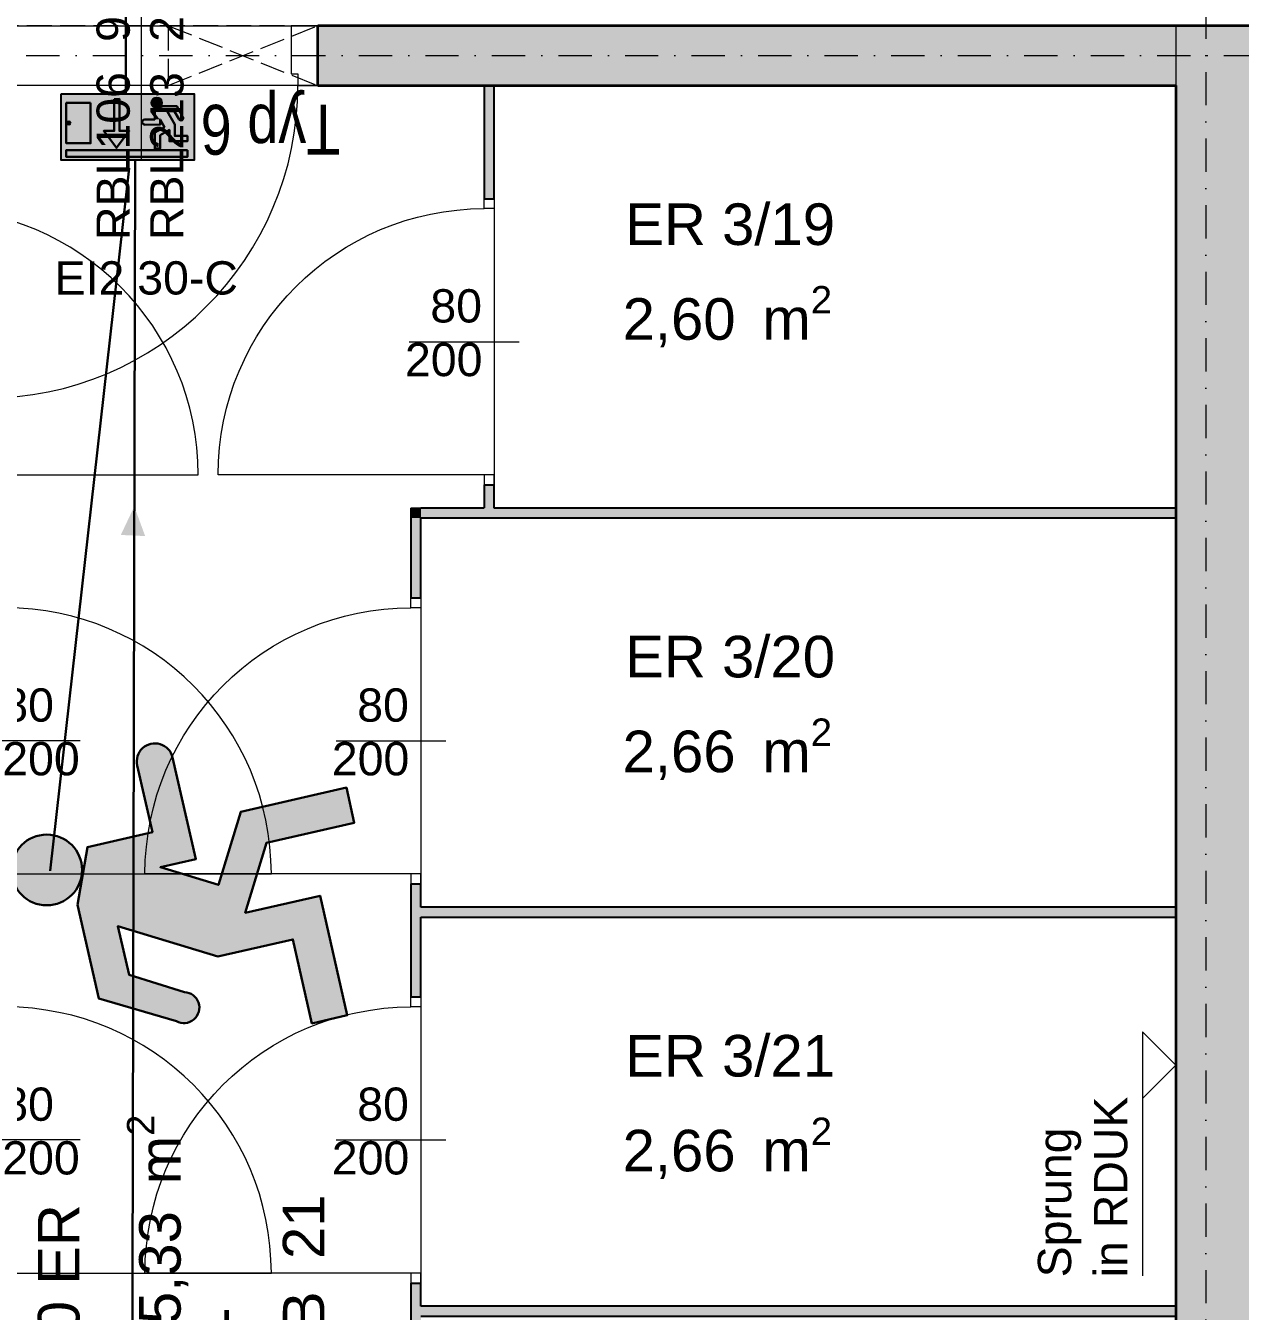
# Model space of a CAD drawing. Header units: millimetres. Extents: x 32522367 to 32638135, y 41424826 to 41540167.
# Drawn here: x 32598570 to 32602223, y 41444598 to 41448463 of the extents above; entities that cross this region are included whole.
import ezdxf
from ezdxf.enums import TextEntityAlignment as Align

# ---------------------------------------------------------------- set-up
doc = ezdxf.new("R2010")
doc.units = ezdxf.units.MM
for name, pattern in [('Raster', [0.2, 0.1, -0.05, 0, -0.05]), ('Strichlinie eng', [0.1, 0.075, -0.025]), ('Untersicht', [0.1, 0.075, -0.025])]:
    doc.linetypes.add(name, pattern=pattern)
for name, color, linetype in [('000 Achsraster Haupt', 251, 'Continuous'), ('120 Wand Innen tragend', 251, 'Continuous'), ('130 Wand Innen', 251, 'Continuous'), ('215 DVK darüber', 251, 'Continuous'), ('220 Bodenaufbau', 251, 'Continuous'), ('240 Unterdaemmung', 251, 'Continuous'), ('811 Raum 2.Erschließung_ Nebenräume_Allg.räume_Technik', 251, 'Continuous'), ('Archicad Tür-Marker', 251, 'Continuous'), ('Archicad Türen', 251, 'Continuous'), ('dp_GE_SIBEL', 80, 'Continuous')]:
    doc.layers.add(name, color=color, linetype=linetype)
for name, color, linetype, lineweight in [('000 Achsraster Haupt_Stift_Nr__1', 251, 'Continuous', 13), ('120 Wand Innen tragend_Stift_Nr__1', 251, 'Continuous', 13), ('120 Wand Innen tragend_Stift_Nr__24', 251, 'Continuous', 13), ('120 Wand Innen tragend_Stift_Nr__4', 251, 'Continuous', 35), ('120 Wand Innen tragend_Stift_Nr__6', 251, 'Continuous', 13), ('120 Wand Innen tragend_Stift_Nr__8', 251, 'Continuous', 35), ('130 Wand Innen_Stift_Nr__26', 251, 'Continuous', 13), ('130 Wand Innen_Stift_Nr__7', 251, 'Continuous', 25), ('215 DVK darüber_Stift_Nr__17', 251, 'Continuous', 18), ('220 Bodenaufbau_Stift_Nr__6', 251, 'Continuous', 13), ('240 Unterdaemmung_Stift_Nr__6', 251, 'Continuous', 13), ('970 Brandschutz Beschriftung.Texte_ Bemaßung_ Symbole_ Fluchtwege_Stift_Nr__121', 251, 'Continuous', 13), ('Archicad Raumstempel_Stift_Nr__1', 251, 'Continuous', 13), ('Archicad Tür-Marker_Stift_Nr__1', 251, 'Continuous', 13), ('Archicad Türen_Stift_Nr__1', 251, 'Continuous', 13), ('Archicad Türen_Stift_Nr__7', 251, 'Continuous', 25), ('Archicad Türen_Stift_Nr__8', 251, 'Continuous', 35), ('dp_GE_ST_Attribut_Attribut1', 250, 'Continuous', 5)]:
    doc.layers.add(name, color=color, linetype=linetype, lineweight=lineweight)
doc.layers.add('E2_LEHR_MENSCH_NATIVE', color=112, linetype='Continuous', lineweight=35, true_color=0x20dd55)
doc.layers.add('E2_LEHR_WEG_B_INTERPRETATION', color=112, linetype='Continuous', lineweight=80, true_color=0x20dd55)
doc.layers.add('E_NACHRTECH', color=3, linetype='Continuous', true_color=0x00fa00)
doc.styles.add('DPG_TXT', font='arial.ttf', dxfattribs={"width": 0.8})
doc.styles.add('ERSTELLTER_STIL_1', font='arial.ttf')

# ---------------------------------------------------------------- blocks, each defined once
blk = doc.blocks.new('9809550')
at = {"color": 18, "lineweight": 30, "true_color": 0x000000}
for points in [[(423921.7, 99168.8), (423956.8, 99168.8), (423956.8, 99202.9), (423984.5, 99214.5), (424033.7, 99214.5), (424053.8, 99178.3)], [(424040.2, 99170.9), (424025.2, 99196.7), (423999.7, 99196.8), (424026.2, 99150.3), (424026.2, 99110.9), (424070.2, 99110.9), (424070.2, 99092.3), (424007.5, 99092.3), (424007.5, 99131.7), (423975, 99113.1), (423975, 99067), (423956.5, 99067), (423956.5, 99122.4), (423990.5, 99141.9), (423975.1, 99168.8), (423975.1, 99150.2), (423921.7, 99150.3)]]:
    blk.add_lwpolyline(points, dxfattribs=at)
blk.add_circle((423963.6, 99225.9), 18.1, dxfattribs=at)
for centre, radius, start, end in [((423921.7, 99159.5), 9.27, 89.9849, 270.0151), ((424047.8, 99173.1), 7.96, 195.7299, 41.4005)]:
    blk.add_arc(centre, radius, start, end, dxfattribs=at)
blk = doc.blocks.new('RIVO_ARR_down')
at = {"true_color": 0x56c81e}
h = blk.add_hatch(color=72, dxfattribs=at)
h.dxf.hatch_style = 1
h.paths.add_polyline_path([(2487.16, 1656.78), (2487.16, 1647.95), (2504.83, 1647.95), (2504.83, 1656.78)])
h.paths.add_polyline_path([(2496.19, 1651.84), (2494.51, 1649.58), (2492.81, 1651.85), (2494.2, 1651.85), (2494.2, 1656.07), (2494.9, 1656.08), (2494.9, 1651.84)], flags=16)
h.paths.add_polyline_path([(2498.26, 1653.37), (2499.6, 1653.37), (2499.6, 1654.67), (2500.12, 1654.91, -0.535619), (2499.17, 1655.55, -1), (2500.55, 1655.55, -0.302406), (2500.12, 1654.91), (2500.66, 1655.11), (2502.53, 1655.11), (2503.29, 1653.73, -1.25347), (2502.78, 1653.45), (2502.2, 1654.43), (2501.24, 1654.44), (2502.24, 1652.67), (2502.24, 1651.16), (2503.92, 1651.16), (2503.92, 1650.46), (2501.53, 1650.46), (2501.53, 1651.96), (2500.29, 1651.25), (2500.29, 1649.49), (2499.59, 1649.49), (2499.59, 1651.6), (2500.88, 1652.34), (2500.3, 1653.37), (2500.3, 1652.66), (2498.26, 1652.67, -1)], flags=16)
h.paths.add_polyline_path([(2503.92, 1649.3), (2503.92, 1648.39), (2487.82, 1648.39), (2487.82, 1649.3)], flags=16)
h.paths.add_polyline_path([(2491.07, 1650.21), (2487.82, 1650.21), (2487.82, 1655.56), (2491.07, 1655.56)], flags=16)
h.paths.add_polyline_path([(2488, 1652.89, -1), (2488.38, 1652.89, -1)], flags=0)
at = {"true_color": 0xffffff}
h = blk.add_hatch(color=7, dxfattribs=at)
h.dxf.hatch_style = 1
h.paths.add_polyline_path([(2494.9, 1651.84), (2494.9, 1656.08), (2494.2, 1656.07), (2494.2, 1651.85), (2492.81, 1651.85), (2494.51, 1649.58), (2496.19, 1651.84)])
h = blk.add_hatch(color=7, dxfattribs=at)
h.dxf.hatch_style = 1
h.paths.add_polyline_path([(2499.17, 1655.55, 1), (2500.55, 1655.55, 1)])
h = blk.add_hatch(color=7, dxfattribs=at)
h.dxf.hatch_style = 1
h.paths.add_polyline_path([(2487.82, 1655.56), (2487.82, 1650.21), (2491.07, 1650.21), (2491.07, 1655.56)])
h.paths.add_polyline_path([(2488.38, 1652.89, -1), (2488, 1652.89, -1)], flags=16)
h = blk.add_hatch(color=7, dxfattribs=at)
h.dxf.hatch_style = 1
h.paths.add_polyline_path([(2499.6, 1653.37), (2498.26, 1653.37, 1), (2498.26, 1652.67), (2500.3, 1652.66), (2500.3, 1653.37), (2500.88, 1652.34), (2499.59, 1651.6), (2499.59, 1649.49), (2500.29, 1649.49), (2500.29, 1651.25), (2501.53, 1651.96), (2501.53, 1650.46), (2503.92, 1650.46), (2503.92, 1651.16), (2502.24, 1651.16), (2502.24, 1652.67), (2501.24, 1654.44), (2502.2, 1654.43), (2502.78, 1653.45, 1.25347), (2503.29, 1653.73), (2502.53, 1655.11), (2500.66, 1655.11), (2499.6, 1654.67)])
h = blk.add_hatch(color=7, dxfattribs=at)
h.dxf.hatch_style = 1
h.paths.add_polyline_path([(2488, 1652.89, 1), (2488.38, 1652.89, 1)])
h = blk.add_hatch(color=7, dxfattribs=at)
h.dxf.hatch_style = 1
h.paths.add_polyline_path([(2487.82, 1649.3), (2487.82, 1648.39), (2503.92, 1648.39), (2503.92, 1649.3)])
blk.add_lwpolyline([(2487.16, 1656.78), (2504.83, 1656.78), (2504.83, 1647.95), (2487.16, 1647.95)], close=True)
at = {"color": 18, "lineweight": 30, "true_color": 0x000000}
blk.add_lwpolyline([(2494.2, 1656.07), (2494.2, 1651.85), (2492.81, 1651.85), (2494.51, 1649.58), (2496.19, 1651.84), (2494.9, 1651.84), (2494.9, 1656.08), (2494.2, 1656.07)], dxfattribs=at)
for points in [[(2491.07, 1655.56), (2487.82, 1655.56), (2487.82, 1650.21), (2491.07, 1650.21)], [(2503.92, 1649.3), (2487.82, 1649.3), (2487.82, 1648.39), (2503.92, 1648.39)]]:
    blk.add_lwpolyline(points, close=True, dxfattribs=at)
blk.add_circle((2488.19, 1652.89), 0.19, dxfattribs=at)
at = {"xscale": 0.0381026673526157, "yscale": 0.0381026673526157, "zscale": 0.0381026673526157}
blk.add_blockref('9809550', (-13654.29, -2125.22), dxfattribs=at)
blk = doc.blocks.new('10 ER__124', base_point=(51.9132, -12.0186))
at = {"layer": 'Archicad Raumstempel_Stift_Nr__1', "color": 7, "lineweight": 13, "insert": (51.6342, -12.2922), "char_height": 0.125, "attachment_point": 1, "rotation": 73.6401, "style": 'ERSTELLTER_STIL_1'}
blk.add_mtext('\\A1;{\\pql;\\pt0,0.05;\\fArial|b0|i0|c0|p0;\\W1.000000;35,33\\fArial|b0|i0|c0|p0;\\W1.000000;\\A1{\\H.66x;\\S^  ;}\\fArial|b0|i0|c0|p0;\\W1.000000; m\\fArial|b0|i0|c0|p0;\\W1.000000;\\A1{\\H.66x;\\S2^  ;}}', dxfattribs=at)
at = {"layer": 'Archicad Raumstempel_Stift_Nr__1', "color": 7, "lineweight": 13, "style": 'ERSTELLTER_STIL_1'}
for tag, p in [('DUMMY_890', (51.5036, -11.7574)), ('DUMMY_894', (52.2185, -11.9374)), ('ROOM_NAME', (51.3694, -12.2431)), ('sCustom1Value', (52.0762, -12.4506)), ('DUMMY_891', (51.605, -12.2837)), ('DUMMY_892', (51.8406, -12.3528)), ('DUMMY_893', (51.8406, -12.3814))]:
    blk.add_attdef(tag, text='', height=0.125, rotation=73.6401, dxfattribs=at).set_placement(p, align=Align.TOP_LEFT)
blk = doc.blocks.new('ER 3_20__134', base_point=(53.9172, -10.9062))
at = {"layer": 'Archicad Raumstempel_Stift_Nr__1', "color": 7, "lineweight": 13, "insert": (53.6045, -10.8717), "char_height": 0.125, "attachment_point": 1, "rotation": 343.6401, "style": 'ERSTELLTER_STIL_1'}
blk.add_mtext('\\A1;{\\pql;\\pt0,0.05;\\fArial|b0|i0|c0|p0;\\W1.000000;2,66\\fArial|b0|i0|c0|p0;\\W1.000000;\\A1{\\H.66x;\\S^  ;}\\fArial|b0|i0|c0|p0;\\W1.000000; m\\fArial|b0|i0|c0|p0;\\W1.000000;\\A1{\\H.66x;\\S2^  ;}}', dxfattribs=at)
at = {"layer": 'Archicad Raumstempel_Stift_Nr__1', "color": 7, "lineweight": 13, "style": 'ERSTELLTER_STIL_1'}
for tag, p in [('ROOM_NAME', (53.6822, -10.6355)), ('DUMMY_890', (54.2766, -10.7814)), ('DUMMY_891', (53.6131, -10.8426))]:
    blk.add_attdef(tag, text='', height=0.125, rotation=343.6401, dxfattribs=at).set_placement(p, align=Align.TOP_LEFT)
blk = doc.blocks.new('ER 3_21__135', base_point=(53.5792, -12.0576))
at = {"layer": 'Archicad Raumstempel_Stift_Nr__1', "color": 7, "lineweight": 13, "insert": (53.2665, -12.0231), "char_height": 0.125, "attachment_point": 1, "rotation": 343.6401, "style": 'ERSTELLTER_STIL_1'}
blk.add_mtext('\\A1;{\\pql;\\pt0,0.05;\\fArial|b0|i0|c0|p0;\\W1.000000;2,66\\fArial|b0|i0|c0|p0;\\W1.000000;\\A1{\\H.66x;\\S^  ;}\\fArial|b0|i0|c0|p0;\\W1.000000; m\\fArial|b0|i0|c0|p0;\\W1.000000;\\A1{\\H.66x;\\S2^  ;}}', dxfattribs=at)
at = {"layer": 'Archicad Raumstempel_Stift_Nr__1', "color": 7, "lineweight": 13, "style": 'ERSTELLTER_STIL_1'}
for tag, p in [('ROOM_NAME', (53.3442, -11.7869)), ('DUMMY_890', (53.9386, -11.9329)), ('DUMMY_891', (53.2751, -11.994))]:
    blk.add_attdef(tag, text='', height=0.125, rotation=343.6401, dxfattribs=at).set_placement(p, align=Align.TOP_LEFT)
blk = doc.blocks.new('ER 3_19__138', base_point=(54.2833, -9.6589))
at = {"layer": 'Archicad Raumstempel_Stift_Nr__1', "color": 7, "lineweight": 13, "insert": (53.9707, -9.6243), "char_height": 0.125, "attachment_point": 1, "rotation": 343.6401, "style": 'ERSTELLTER_STIL_1'}
blk.add_mtext('\\A1;{\\pql;\\pt0,0.05;\\fArial|b0|i0|c0|p0;\\W1.000000;2,60\\fArial|b0|i0|c0|p0;\\W1.000000;\\A1{\\H.66x;\\S^  ;}\\fArial|b0|i0|c0|p0;\\W1.000000; m\\fArial|b0|i0|c0|p0;\\W1.000000;\\A1{\\H.66x;\\S2^  ;}}', dxfattribs=at)
at = {"layer": 'Archicad Raumstempel_Stift_Nr__1', "color": 7, "lineweight": 13, "style": 'ERSTELLTER_STIL_1'}
for tag, p in [('ROOM_NAME', (54.0484, -9.3882)), ('DUMMY_890', (54.6428, -9.5341)), ('DUMMY_891', (53.9793, -9.5952))]:
    blk.add_attdef(tag, text='', height=0.125, rotation=343.6401, dxfattribs=at).set_placement(p, align=Align.TOP_LEFT)
blk = doc.blocks.new('Decke_38', base_point=(41.6415, -5.3769))
at = {"layer": '240 Unterdaemmung_Stift_Nr__6', "color": 7, "linetype": 'Strichlinie eng', "lineweight": 13, "flags": 128}
blk.add_lwpolyline([(41.6415, -5.3769), (40.3492, -9.7791), (41.7693, -10.196), (41.5603, -10.9079), (41.5589, -10.9075), (41.3505, -11.6176), (54.027, -15.3388), (55.7367, -9.5146), (46.0169, -6.6613), (45.8901, -7.0931), (44.9306, -6.8114), (45.0574, -6.3796)], close=True, dxfattribs=at)
blk = doc.blocks.new('Decke_60', base_point=(38.694, -10.8377))
at = {"layer": '220 Bodenaufbau_Stift_Nr__6', "color": 7, "linetype": 'Continuous', "lineweight": 13, "flags": 128}
blk.add_lwpolyline([(55.9889, -9.401), (55.7874, -9.3419), (54.0242, -15.3483), (38.694, -10.8377)], dxfattribs=at)
blk = doc.blocks.new('Decke_119', base_point=(42.1147, -3.7649))
at = {"layer": '240 Unterdaemmung_Stift_Nr__6', "color": 7, "linetype": 'Strichlinie eng', "lineweight": 13, "flags": 128}
blk.add_lwpolyline([(42.1147, -3.7649), (41.6922, -5.2042), (55.7874, -9.3419), (55.9889, -9.401)], dxfattribs=at)
blk = doc.blocks.new('Öffnung_155')
at = {"layer": '120 Wand Innen tragend_Stift_Nr__1', "color": 7, "linetype": 'Untersicht', "lineweight": 13}
for p, q in [((52.8801, -8.4884), (53.2612, -8.7879)), ((52.8294, -8.6611), (53.3119, -8.6152))]:
    blk.add_line(p, q, dxfattribs=at)
at = {"layer": '120 Wand Innen tragend_Stift_Nr__6', "color": 7, "linetype": 'Untersicht', "lineweight": 13, "flags": 128}
blk.add_lwpolyline([(52.8801, -8.4884), (52.8294, -8.6611)], dxfattribs=at)
at = {"layer": '120 Wand Innen tragend_Stift_Nr__8', "color": 7, "linetype": 'Continuous', "lineweight": 35, "flags": 128}
blk.add_lwpolyline([(53.2612, -8.7879), (53.3119, -8.6152)], dxfattribs=at)
blk = doc.blocks.new('Zargentür 1-Fl 27')
at = {"layer": 'Archicad Türen_Stift_Nr__1', "color": 7, "linetype": 'Continuous', "lineweight": 13}
for p, q in [((0.47, 0), (0.47, 0.94)), ((-0.47, 0), (-0.53, 0)), ((-0.53, 0), (-0.53, -0.18)), ((-0.47, -0.035), (-0.47, 0)), ((0.47, -0.035), (0.47, 0)), ((0.47, 0), (0.53, 0)), ((0.53, 0), (0.53, -0.18)), ((-0.45, -0.035), (-0.47, -0.035)), ((-0.45, -0.18), (-0.45, -0.035)), ((0.45, -0.18), (0.45, -0.035)), ((0.45, -0.035), (0.47, -0.035)), ((-0.53, -0.18), (-0.47, -0.18)), ((-0.47, -0.18), (-0.45, -0.18)), ((0.47, -0.18), (0.45, -0.18)), ((0.53, -0.18), (0.47, -0.18))]:
    blk.add_line(p, q, dxfattribs=at)
at = {"layer": 'Archicad Türen_Stift_Nr__1', "color": 7, "linetype": 'Strichlinie eng', "lineweight": 13}
for p, q in [((-0.53, 0), (0.53, 0)), ((-0.53, -0.18), (0.53, -0.18))]:
    blk.add_line(p, q, dxfattribs=at)
at = {"layer": 'Archicad Türen_Stift_Nr__1', "color": 7, "linetype": 'Continuous', "lineweight": 13}
blk.add_arc((0.47, 0), 0.94, 90, 180, dxfattribs=at)
at = {"layer": 'Archicad Türen_Stift_Nr__8', "color": 7, "linetype": 'Continuous', "lineweight": 35}
for p, q in [((-0.53, 0), (-0.53, -0.18)), ((-0.53, 0), (-0.53, -0.18)), ((0.53, 0), (0.53, -0.18)), ((0.53, 0), (0.53, -0.18))]:
    blk.add_line(p, q, dxfattribs=at)
blk = doc.blocks.new('T Marker AUT 27_4')
at = {"layer": 'Archicad Tür-Marker_Stift_Nr__1', "color": 7, "linetype": 'Continuous', "lineweight": 13}
blk.add_line((0, -0.405), (0, 0.075), dxfattribs=at)
at = {"layer": 'Archicad Tür-Marker_Stift_Nr__1', "color": 7, "lineweight": 13, "style": 'ERSTELLTER_STIL_1'}
for tag, height, rotation, p in [('AC_SillPrefix_STUK', 0.075, 180, (0.2687, 0.2696)), ('DUMMY_268', 0.05, 180, (-0.2687, 0.2084)), ('DUMMY_273', 0.1, 270, (-0.165, 0.1814)), ('DUMMY_271', 0.1, 270, (-0.0036, 0.1052)), ('DUMMY_274', 0.0667, 270, (-0.0983, -0.08)), ('DUMMY_272', 0.0667, 270, (0.0631, -0.08)), ('widthPrefix1st50_1', 0.1, 270, (-0.165, -0.1475)), ('widthPrefix1st50_0', 0.1, 270, (-0.0036, -0.1474)), ('DUMMY_270', 0.0667, 270, (-0.0983, -0.6756)), ('DUMMY_269', 0.0667, 270, (0.0631, -0.6756))]:
    blk.add_attdef(tag, text='', height=height, rotation=rotation, dxfattribs=at).set_placement(p, align=Align.BOTTOM_LEFT)
blk = doc.blocks.new('Wand_332', base_point=(41.4044, -5.1197))
at = {"layer": '120 Wand Innen tragend_Stift_Nr__24', "linetype": 'Continuous', "lineweight": 13}
blk.add_hatch(color=92, dxfattribs=at).paths.add_polyline_path([(53.2612, -8.7879), (55.7367, -9.5146), (55.7874, -9.3419), (53.3119, -8.6152)])
at = {"layer": '120 Wand Innen tragend_Stift_Nr__8', "color": 7, "linetype": 'Continuous', "lineweight": 35, "flags": 128}
for points in [[(55.7874, -9.3419), (53.3119, -8.6152)], [(53.2612, -8.7879), (55.7367, -9.5146)]]:
    blk.add_lwpolyline(points, dxfattribs=at)
at = {"layer": 'Archicad Tür-Marker', "color": 7, "lineweight": 13}
ref = blk.add_blockref('T Marker AUT 27_4', (52.8033, -8.4659), dxfattribs=dict(at, rotation=343.6400891988963))
ref.add_attrib('widthPrefix1st50', 'RBL106', dxfattribs={"layer": 'Archicad Tür-Marker_Stift_Nr__1', "color": 7, "lineweight": 13, "height": 0.1, "rotation": 73.6401, "style": 'ERSTELLTER_STIL_1'}).set_placement((52.6165, -9.0825), align=Align.BOTTOM_LEFT)
ref.add_attrib('widthPrefix1st50_1', 'RBL213', dxfattribs={"layer": 'Archicad Tür-Marker_Stift_Nr__1', "color": 7, "lineweight": 13, "height": 0.1, "rotation": 73.6401, "style": 'ERSTELLTER_STIL_1'}).set_placement((52.7714, -9.1281), align=Align.BOTTOM_LEFT)
ref.add_attrib('AC_SillPrefix_STUK', 'STUK -0,87', dxfattribs={"layer": 'Archicad Tür-Marker_Stift_Nr__1', "color": 7, "lineweight": 13, "height": 0.075, "rotation": 343.6401, "style": 'ERSTELLTER_STIL_1'}).set_placement((52.5888, -8.2319), align=Align.BOTTOM_LEFT)
ref.add_attrib('DUMMY_271', '90', dxfattribs={"layer": 'Archicad Tür-Marker_Stift_Nr__1', "color": 7, "lineweight": 13, "height": 0.1, "rotation": 73.6401, "style": 'ERSTELLTER_STIL_1'}).set_placement((52.7842, -8.5111), align=Align.BOTTOM_LEFT)
ref.add_attrib('DUMMY_273', '200', dxfattribs={"layer": 'Archicad Tür-Marker_Stift_Nr__1', "color": 7, "lineweight": 13, "height": 0.1, "rotation": 73.6401, "style": 'ERSTELLTER_STIL_1'}).set_placement((52.9391, -8.5565), align=Align.BOTTOM_LEFT)
at = {"layer": 'Archicad Türen', "color": 7, "linetype": 'Continuous', "lineweight": 13, "rotation": 163.6400891988964}
blk.add_blockref('Zargentür 1-Fl 27', (52.7526, -8.6386), dxfattribs=at)
blk = doc.blocks.new('Wand_333', base_point=(55.7874, -9.3419))
at = {"layer": '120 Wand Innen tragend_Stift_Nr__24', "linetype": 'Continuous', "lineweight": 13}
for points in [[(55.7367, -9.5146), (56.1616, -9.4517), (55.7874, -9.3419)], [(55.7367, -9.5146), (56.1109, -9.6245), (56.1616, -9.4517)], [(55.7367, -9.5146), (54.027, -15.3388), (54.4012, -15.4487), (56.1109, -9.6245)]]:
    blk.add_hatch(color=92, dxfattribs=at).paths.add_polyline_path(points)
at = {"layer": '120 Wand Innen tragend_Stift_Nr__4', "color": 7, "linetype": 'Continuous', "lineweight": 35, "flags": 128}
for points in [[(56.1616, -9.4517), (55.7874, -9.3419)], [(55.7367, -9.5146), (54.4889, -13.7652)]]:
    blk.add_lwpolyline(points, dxfattribs=at)
blk = doc.blocks.new('Blockrahmentür 1-Fl 27_8')
at = {"layer": 'Archicad Türen_Stift_Nr__1', "color": 7, "linetype": 'Continuous', "lineweight": 13}
for p, q in [((0.4, 0), (0.4, 0.8)), ((-0.4, 0), (-0.43, 0)), ((-0.43, 0), (-0.43, -0.03)), ((-0.4, -0.02), (-0.4, 0)), ((0.4, -0.02), (0.4, 0)), ((0.4, 0), (0.43, 0)), ((0.43, 0), (0.43, -0.03)), ((-0.43, -0.03), (-0.4, -0.03)), ((-0.4, -0.03), (-0.4, -0.02)), ((0.4, -0.03), (0.4, -0.02)), ((0.43, -0.03), (0.4, -0.03))]:
    blk.add_line(p, q, dxfattribs=at)
blk.add_arc((0.4, 0), 0.8, 90, 180, dxfattribs=at)
at = {"layer": 'Archicad Türen_Stift_Nr__7', "color": 7, "linetype": 'Continuous', "lineweight": 25}
for p, q in [((-0.43, 0), (-0.43, -0.03)), ((-0.43, 0), (-0.43, -0.03)), ((0.43, 0), (0.43, -0.03)), ((0.43, 0), (0.43, -0.03))]:
    blk.add_line(p, q, dxfattribs=at)
blk = doc.blocks.new('T Marker AUT 27_13')
at = {"layer": 'Archicad Tür-Marker_Stift_Nr__1', "color": 7, "linetype": 'Continuous', "lineweight": 13}
blk.add_line((0, -0.255), (0, 0.075), dxfattribs=at)
at = {"layer": 'Archicad Tür-Marker_Stift_Nr__1', "color": 7, "lineweight": 13, "style": 'ERSTELLTER_STIL_1'}
for tag, height, p in [('DUMMY_270', 0.1, (-0.165, 0.0026)), ('DUMMY_268', 0.1, (-0.0036, 0.0026)), ('DUMMY_269', 0.0667, (0.0631, -0.1825)), ('DUMMY_271', 0.0667, (-0.0983, -0.2588))]:
    blk.add_attdef(tag, text='', height=height, rotation=270, dxfattribs=at).set_placement(p, align=Align.BOTTOM_LEFT)
blk = doc.blocks.new('Wand_475', base_point=(50.5362, -14.6268))
at = {"layer": 'Archicad Tür-Marker', "color": 7, "lineweight": 13}
ref = blk.add_blockref('T Marker AUT 27_13', (51.7756, -10.4049), dxfattribs=dict(at, rotation=73.64008866835228))
ref.add_attrib('DUMMY_268', '80', dxfattribs={"layer": 'Archicad Tür-Marker_Stift_Nr__1', "color": 7, "lineweight": 13, "height": 0.1, "rotation": 343.6401, "style": 'ERSTELLTER_STIL_1'}).set_placement((51.8034, -10.3842), align=Align.BOTTOM_LEFT)
ref.add_attrib('DUMMY_270', '200', dxfattribs={"layer": 'Archicad Tür-Marker_Stift_Nr__1', "color": 7, "lineweight": 13, "height": 0.1, "rotation": 343.6401, "style": 'ERSTELLTER_STIL_1'}).set_placement((51.7579, -10.5391), align=Align.BOTTOM_LEFT)
ref = blk.add_blockref('T Marker AUT 27_13', (51.4376, -11.5563), dxfattribs=dict(at, rotation=73.64008866835228))
ref.add_attrib('DUMMY_268', '80', dxfattribs={"layer": 'Archicad Tür-Marker_Stift_Nr__1', "color": 7, "lineweight": 13, "height": 0.1, "rotation": 343.6401, "style": 'ERSTELLTER_STIL_1'}).set_placement((51.4653, -11.5356), align=Align.BOTTOM_LEFT)
ref.add_attrib('DUMMY_270', '200', dxfattribs={"layer": 'Archicad Tür-Marker_Stift_Nr__1', "color": 7, "lineweight": 13, "height": 0.1, "rotation": 343.6401, "style": 'ERSTELLTER_STIL_1'}).set_placement((51.4199, -11.6905), align=Align.BOTTOM_LEFT)
at = {"layer": 'Archicad Türen', "color": 7, "linetype": 'Continuous', "lineweight": 13, "rotation": 253.6400886683523}
for p in [(51.8044, -10.4134), (51.4664, -11.5648)]:
    blk.add_blockref('Blockrahmentür 1-Fl 27_8', p, dxfattribs=at)
blk = doc.blocks.new('T Marker AUT 27_14')
at = {"layer": 'Archicad Tür-Marker_Stift_Nr__1', "color": 7, "linetype": 'Continuous', "lineweight": 13}
blk.add_line((0, 0.225), (0, -0.105), dxfattribs=at)
at = {"layer": 'Archicad Tür-Marker_Stift_Nr__1', "color": 7, "lineweight": 13, "style": 'ERSTELLTER_STIL_1'}
for tag, height, p in [('DUMMY_270', 0.1, (-0.165, 0.2614)), ('DUMMY_268', 0.1, (-0.0036, 0.1852)), ('DUMMY_271', 0.0667, (-0.0983, 0)), ('DUMMY_269', 0.0667, (0.0631, 0))]:
    blk.add_attdef(tag, text='', height=height, rotation=270, dxfattribs=at).set_placement(p, align=Align.BOTTOM_LEFT)
blk = doc.blocks.new('Wand_476', base_point=(51.7644, -14.9873))
at = {"layer": '130 Wand Innen_Stift_Nr__26', "linetype": 'Continuous', "lineweight": 13}
for points in [[(53.1721, -10.0853), (53.1637, -10.1141), (53.1925, -10.1226)], [(53.2009, -10.0938), (53.1721, -10.0853), (53.1925, -10.1226)], [(53.1637, -10.1141), (53.0961, -10.3444), (53.1249, -10.3529), (53.1925, -10.1226)], [(52.7581, -11.4958), (52.7869, -11.5043), (52.8826, -11.178), (52.8538, -11.1696)], [(52.4201, -12.6472), (52.4489, -12.6557), (52.5446, -12.3295), (52.5158, -12.321)]]:
    blk.add_hatch(color=5, dxfattribs=at).paths.add_polyline_path(points)
at = {"layer": '130 Wand Innen_Stift_Nr__7', "color": 7, "linetype": 'Continuous', "lineweight": 25}
for p, q in [((53.0961, -10.3444), (53.1249, -10.3529)), ((52.8538, -11.1696), (52.8826, -11.178)), ((52.7581, -11.4958), (52.7869, -11.5043)), ((52.5158, -12.321), (52.5446, -12.3295))]:
    blk.add_line(p, q, dxfattribs=at)
at = {"layer": '130 Wand Innen_Stift_Nr__7', "color": 7, "linetype": 'Continuous', "lineweight": 25, "flags": 128}
for points in [[(53.1721, -10.0853), (53.0961, -10.3444)], [(53.1721, -10.0853), (53.2009, -10.0938)], [(53.1249, -10.3529), (53.1925, -10.1226)], [(52.8538, -11.1696), (52.7581, -11.4958)], [(52.8629, -11.2452), (52.8826, -11.178)], [(52.7869, -11.5043), (52.8545, -11.274)], [(52.5158, -12.321), (52.4201, -12.6472)], [(52.5249, -12.3966), (52.5446, -12.3295)]]:
    blk.add_lwpolyline(points, dxfattribs=at)
at = {"layer": 'Archicad Tür-Marker', "color": 7, "lineweight": 13}
ref = blk.add_blockref('T Marker AUT 27_14', (52.975, -10.757), dxfattribs=dict(at, rotation=73.64008921166615))
ref.add_attrib('DUMMY_268', '80', dxfattribs={"layer": 'Archicad Tür-Marker_Stift_Nr__1', "color": 7, "lineweight": 13, "height": 0.1, "rotation": 343.6401, "style": 'ERSTELLTER_STIL_1'}).set_placement((52.8276, -10.6849), align=Align.BOTTOM_LEFT)
ref.add_attrib('DUMMY_270', '200', dxfattribs={"layer": 'Archicad Tür-Marker_Stift_Nr__1', "color": 7, "lineweight": 13, "height": 0.1, "rotation": 343.6401, "style": 'ERSTELLTER_STIL_1'}).set_placement((52.7089, -10.8183), align=Align.BOTTOM_LEFT)
ref = blk.add_blockref('T Marker AUT 27_14', (52.637, -11.9084), dxfattribs=dict(at, rotation=73.64008921166615))
ref.add_attrib('DUMMY_268', '80', dxfattribs={"layer": 'Archicad Tür-Marker_Stift_Nr__1', "color": 7, "lineweight": 13, "height": 0.1, "rotation": 343.6401, "style": 'ERSTELLTER_STIL_1'}).set_placement((52.4896, -11.8363), align=Align.BOTTOM_LEFT)
ref.add_attrib('DUMMY_270', '200', dxfattribs={"layer": 'Archicad Tür-Marker_Stift_Nr__1', "color": 7, "lineweight": 13, "height": 0.1, "rotation": 343.6401, "style": 'ERSTELLTER_STIL_1'}).set_placement((52.3709, -11.9697), align=Align.BOTTOM_LEFT)
at = {"layer": 'Archicad Türen', "color": 7, "linetype": 'Continuous', "lineweight": 13, "xscale": -1, "rotation": 73.64008921166618}
for p in [(52.975, -10.757), (52.637, -11.9084)]:
    blk.add_blockref('Blockrahmentür 1-Fl 27_8', p, dxfattribs=at)
blk = doc.blocks.new('Wand_482', base_point=(52.5207, -12.411))
at = {"layer": '130 Wand Innen_Stift_Nr__26', "linetype": 'Continuous', "lineweight": 13}
blk.add_hatch(color=5, dxfattribs=at).paths.add_polyline_path([(52.5165, -12.4254), (54.6945, -13.0648), (54.703, -13.036), (52.5249, -12.3966)])
at = {"layer": '130 Wand Innen_Stift_Nr__7', "color": 7, "linetype": 'Continuous', "lineweight": 25, "flags": 128}
for points in [[(54.703, -13.036), (52.5249, -12.3966)], [(52.5165, -12.4254), (54.6945, -13.0648)], [(54.6945, -13.0648), (54.703, -13.036)]]:
    blk.add_lwpolyline(points, dxfattribs=at)
blk = doc.blocks.new('Wand_483', base_point=(52.8587, -11.2596))
at = {"layer": '130 Wand Innen_Stift_Nr__26', "linetype": 'Continuous', "lineweight": 13}
blk.add_hatch(color=5, dxfattribs=at).paths.add_polyline_path([(52.8545, -11.274), (55.0326, -11.9134), (55.041, -11.8846), (52.8629, -11.2452)])
at = {"layer": '130 Wand Innen_Stift_Nr__7', "color": 7, "linetype": 'Continuous', "lineweight": 25, "flags": 128}
for points in [[(55.041, -11.8846), (52.8629, -11.2452)], [(52.8545, -11.274), (55.0326, -11.9134)], [(55.0326, -11.9134), (55.041, -11.8846)]]:
    blk.add_lwpolyline(points, dxfattribs=at)
blk = doc.blocks.new('Wand_484', base_point=(53.1967, -10.1082))
at = {"layer": '130 Wand Innen_Stift_Nr__26', "linetype": 'Continuous', "lineweight": 13}
blk.add_hatch(color=5, dxfattribs=at).paths.add_polyline_path([(53.1925, -10.1226), (55.3706, -10.762), (55.379, -10.7332), (53.2009, -10.0938)])
at = {"layer": '130 Wand Innen_Stift_Nr__7', "color": 7, "linetype": 'Continuous', "lineweight": 25, "flags": 128}
for points in [[(53.1925, -10.1226), (55.3706, -10.762)], [(53.3832, -10.1473), (53.2009, -10.0938)], [(55.379, -10.7332), (53.412, -10.1558)], [(55.379, -10.7332), (55.3706, -10.762)]]:
    blk.add_lwpolyline(points, dxfattribs=at)
blk = doc.blocks.new('Wand_485', base_point=(53.4078, -10.1702))
at = {"layer": '130 Wand Innen_Stift_Nr__26', "linetype": 'Continuous', "lineweight": 13}
for points in [[(53.6452, -9.255), (53.674, -9.2634), (53.7697, -8.9372), (53.7409, -8.9287)], [(53.3832, -10.1473), (53.412, -10.1558), (53.4317, -10.0886), (53.4029, -10.0801)]]:
    blk.add_hatch(color=5, dxfattribs=at).paths.add_polyline_path(points)
at = {"layer": '130 Wand Innen_Stift_Nr__7', "color": 7, "linetype": 'Continuous', "lineweight": 25}
for p, q in [((53.6452, -9.255), (53.674, -9.2634)), ((53.4029, -10.0801), (53.4317, -10.0886))]:
    blk.add_line(p, q, dxfattribs=at)
at = {"layer": '130 Wand Innen_Stift_Nr__7', "color": 7, "linetype": 'Continuous', "lineweight": 25, "flags": 128}
for points in [[(53.7409, -8.9287), (53.6452, -9.255)], [(53.674, -9.2634), (53.7697, -8.9372)], [(53.7697, -8.9372), (53.7409, -8.9287)], [(53.4029, -10.0801), (53.3832, -10.1473)], [(53.412, -10.1558), (53.4317, -10.0886)]]:
    blk.add_lwpolyline(points, dxfattribs=at)
at = {"layer": 'Archicad Tür-Marker', "color": 7, "lineweight": 13}
ref = blk.add_blockref('T Marker AUT 27_14', (53.5241, -9.6676), dxfattribs=dict(at, rotation=73.64008921166622))
ref.add_attrib('DUMMY_268', '80', dxfattribs={"layer": 'Archicad Tür-Marker_Stift_Nr__1', "color": 7, "lineweight": 13, "height": 0.1, "rotation": 343.6401, "style": 'ERSTELLTER_STIL_1'}).set_placement((53.3767, -9.5954), align=Align.BOTTOM_LEFT)
ref.add_attrib('DUMMY_270', '200', dxfattribs={"layer": 'Archicad Tür-Marker_Stift_Nr__1', "color": 7, "lineweight": 13, "height": 0.1, "rotation": 343.6401, "style": 'ERSTELLTER_STIL_1'}).set_placement((53.258, -9.7288), align=Align.BOTTOM_LEFT)
at = {"layer": 'Archicad Türen', "color": 7, "linetype": 'Continuous', "lineweight": 13, "xscale": -1, "rotation": 73.64008921166622}
blk.add_blockref('Blockrahmentür 1-Fl 27_8', (53.5241, -9.6676), dxfattribs=at)
blk = doc.blocks.new('Wand_486', base_point=(51.7574, -9.6857))
at = {"layer": '130 Wand Innen_Stift_Nr__26', "linetype": 'Continuous', "lineweight": 13}
for points in [[(52.1194, -8.4527), (52.0236, -8.7789), (52.0524, -8.7874), (52.1482, -8.4612)], [(51.7616, -9.6713), (51.7904, -9.6797), (51.8102, -9.6126), (51.7814, -9.6041)]]:
    blk.add_hatch(color=5, dxfattribs=at).paths.add_polyline_path(points)
at = {"layer": '130 Wand Innen_Stift_Nr__7', "color": 7, "linetype": 'Continuous', "lineweight": 25}
for p, q in [((52.0524, -8.7874), (52.0236, -8.7789)), ((51.8102, -9.6126), (51.7814, -9.6041))]:
    blk.add_line(p, q, dxfattribs=at)
at = {"layer": '130 Wand Innen_Stift_Nr__7', "color": 7, "linetype": 'Continuous', "lineweight": 25, "flags": 128}
for points in [[(52.1194, -8.4527), (52.0236, -8.7789)], [(52.0524, -8.7874), (52.1482, -8.4612)], [(52.1482, -8.4612), (52.1194, -8.4527)], [(51.7814, -9.6041), (51.7616, -9.6713)], [(51.7904, -9.6797), (51.8102, -9.6126)]]:
    blk.add_lwpolyline(points, dxfattribs=at)
at = {"layer": 'Archicad Tür-Marker', "color": 7, "lineweight": 13}
ref = blk.add_blockref('T Marker AUT 27_13', (51.9025, -9.1915), dxfattribs=dict(at, rotation=73.64008921166679))
ref.add_attrib('DUMMY_268', '80', dxfattribs={"layer": 'Archicad Tür-Marker_Stift_Nr__1', "color": 7, "lineweight": 13, "height": 0.1, "rotation": 343.6401, "style": 'ERSTELLTER_STIL_1'}).set_placement((51.9303, -9.1708), align=Align.BOTTOM_LEFT)
ref.add_attrib('DUMMY_270', '200', dxfattribs={"layer": 'Archicad Tür-Marker_Stift_Nr__1', "color": 7, "lineweight": 13, "height": 0.1, "rotation": 343.6401, "style": 'ERSTELLTER_STIL_1'}).set_placement((51.8848, -9.3257), align=Align.BOTTOM_LEFT)
at = {"layer": 'Archicad Türen', "color": 7, "linetype": 'Continuous', "lineweight": 13, "rotation": 253.6400892116668}
blk.add_blockref('Blockrahmentür 1-Fl 27_8', (51.9313, -9.2), dxfattribs=at)
blk = doc.blocks.new('Höhenbemaßung_235', base_point=(54.9072, -12.3404))
at = {"layer": '215 DVK darüber_Stift_Nr__17', "color": 190, "linetype": 'Continuous', "lineweight": 18, "true_color": 0x9900ff}
for p, q in [((54.8395, -12.2162), (54.783, -12.408)), ((54.9072, -12.3404), (54.8395, -12.2162)), ((54.9355, -12.2444), (54.8789, -12.4363)), ((54.783, -12.408), (54.9072, -12.3404)), ((54.783, -12.408), (54.6323, -12.9197))]:
    blk.add_line(p, q, dxfattribs=at)
at = {"layer": '215 DVK darüber_Stift_Nr__17', "color": 190, "lineweight": 18, "true_color": 0x9900ff, "char_height": 0.1, "attachment_point": 7, "rotation": 73.5832, "style": 'ERSTELLTER_STIL_1'}
for s, insert in [('\\A1;{\\pql;\\fArial|b0|i0|c0|p0;\\W1.000000;in RDUK}', (54.5887, -12.9118)), ('\\A1;{\\pql;\\fArial|b0|i0|c0|p0;\\W1.000000;Sprung}', (54.4544, -12.8723))]:
    blk.add_mtext(s, dxfattribs=dict(at, insert=insert))
blk = doc.blocks.new('Standard-Rastermarker_16')
at = {"layer": '000 Achsraster Haupt_Stift_Nr__1', "color": 7, "linetype": 'Raster', "lineweight": 13}
blk.add_line((2, 0), (34.0882, 0), dxfattribs=at)
at = {"layer": '000 Achsraster Haupt_Stift_Nr__1', "color": 7, "lineweight": 13, "style": 'ERSTELLTER_STIL_1'}
for tag, p in [('AC_MarkerText_1_0', (-0.3593, -0.0343)), ('AC_MarkerText_1_1', (36.2289, -0.0343))]:
    blk.add_attdef(tag, text='', height=0.15, rotation=90, dxfattribs=at).set_placement(p, align=Align.TOP_CENTER)
blk = doc.blocks.new('Standard-Rastermarker_20')
at = {"layer": '000 Achsraster Haupt_Stift_Nr__1', "color": 7, "linetype": 'Raster', "lineweight": 13}
blk.add_line((1, 0), (91.4133, 0), dxfattribs=at)
at = {"layer": '000 Achsraster Haupt_Stift_Nr__1', "color": 7, "lineweight": 13, "style": 'ERSTELLTER_STIL_1'}
for tag, p in [('AC_MarkerText_1_0', (-0.25, 0.075)), ('AC_MarkerText_1_1', (92.6633, 0.075))]:
    blk.add_attdef(tag, text='', height=0.15, dxfattribs=at).set_placement(p, align=Align.TOP_CENTER)
blk = doc.blocks.new('98095500')
at = {"color": 18, "lineweight": 30, "true_color": 0x000000}
for points in [[(423921.73, 99168.82), (423956.82, 99168.82), (423956.82, 99202.95), (423984.52, 99214.53), (424033.69, 99214.53), (424053.79, 99178.33)], [(424040.17, 99170.92), (424025.2, 99196.66), (423999.74, 99196.78), (424026.18, 99150.32), (424026.18, 99110.9), (424070.22, 99110.9), (424070.22, 99092.32), (424007.48, 99092.32), (424007.48, 99131.68), (423974.96, 99113.11), (423974.96, 99066.99), (423956.52, 99066.99), (423956.52, 99122.44), (423990.54, 99141.87), (423975.12, 99168.79), (423975.12, 99150.21), (423921.73, 99150.28)]]:
    blk.add_lwpolyline(points, dxfattribs=at)
blk.add_circle((423963.6, 99225.86), 18.08, dxfattribs=at)
for centre, radius, start, end in [((424047.83, 99173.07), 7.96, 195.72991, 41.40047), ((423921.73, 99159.55), 9.27, 89.9849, 270.0151)]:
    blk.add_arc(centre, radius, start, end, dxfattribs=at)
blk = doc.blocks.new('750298750')
h = blk.add_hatch(color=3)
h.paths.add_polyline_path([(426943.63, 99576.9), (426968.12, 99576.79), (426982.52, 99552.02, 1.25347), (426995.63, 99559.16), (426976.28, 99593.98), (426928.98, 99593.98), (426902.34, 99582.83), (426902.34, 99550.01), (426868.58, 99550.01, 1), (426868.59, 99532.17), (426919.94, 99532.11), (426919.94, 99549.98), (426934.78, 99524.08), (426902.06, 99505.39), (426902.06, 99452.05), (426919.79, 99452.05), (426919.79, 99496.41), (426951.07, 99514.28), (426951.07, 99476.42), (427011.43, 99476.42), (427011.43, 99494.29), (426969.06, 99494.29), (426969.06, 99532.21)])
h.paths.add_polyline_path([(426891.47, 99604.88, 1), (426926.25, 99604.88, 1)])
at = {"xscale": 0.9619413167778113, "yscale": 0.9619413167778113, "zscale": 0.9619413167778113}
blk.add_blockref('98095500', (19080.76, 4155.42), dxfattribs=at)
blk = doc.blocks.new('E2_MOL_LEHRPERSON_ZENTRIERT')
blk.add_blockref('750298750', (-426935.55, -99537.16))

msp = doc.modelspace()

# ---------------------------------------------------------------- linework, layer by layer
at = {"layer": '811 Raum 2.Erschließung_ Nebenräume_Allg.räume_Technik', "color": 51, "linetype": 'Continuous', "lineweight": 0, "true_color": 0xf5ffa6, "flags": 128}
msp.add_lwpolyline([(32586228.823, 41449962.621), (32586228.831, 41448462.621), (32608418.832, 41448462.733), (32608418.837, 41447562.733), (32612178.836, 41447562.754), (32612178.824, 41449962.752)], close=True, dxfattribs=at)
at = {"layer": '811 Raum 2.Erschließung_ Nebenräume_Allg.räume_Technik', "color": 31, "linetype": 'Continuous', "lineweight": 0, "true_color": 0xffcc66, "flags": 128}
for points in [[(32596208.832, 41448282.671), (32596208.862, 41442212.675), (32602028.862, 41442212.705), (32602028.832, 41448282.701)], [(32602028.832, 41448282.701), (32599978.832, 41448282.691), (32599978.838, 41447012.691), (32602028.838, 41447012.701)], [(32602028.838, 41446982.701), (32599758.838, 41446982.69), (32599758.844, 41445812.69), (32602028.844, 41445812.701)], [(32602028.844, 41445782.701), (32599758.844, 41445782.69), (32599758.85, 41444612.69), (32602028.85, 41444612.701)]]:
    msp.add_lwpolyline(points, close=True, dxfattribs=at)
at = {"layer": 'E2_LEHR_WEG_B_INTERPRETATION', "color": 112, "true_color": 0x20dd55}
msp.add_solid([(32598896.796, 41447017.288), (32598929.481, 41446928.36), (32598856.18, 41446931.69)], dxfattribs=at)
at = {"layer": 'E_NACHRTECH', "color": 3, "lineweight": 30}
for points in [[(32598871.071, 41448260.757), (32598873.459, 41449304.032)], [(32598899.249, 41448059.064), (32598888.622, 41443414.772)]]:
    msp.add_lwpolyline(points, dxfattribs=at)
at = {"layer": 'E_NACHRTECH', "color": 4, "lineweight": 30}
msp.add_lwpolyline([(32598643.779, 41445922.128), (32598881.336, 41448034.414)], dxfattribs=at)

# ---------------------------------------------------------------- block references
at = {"layer": '000 Achsraster Haupt', "color": 7, "linetype": 'Continuous', "lineweight": 18, "xscale": 999.9999999999995, "yscale": 999.9999999999995, "zscale": 999.9999999999995}
for name, p, rotation in [('Standard-Rastermarker_16', (32602118.731, 41467932.33), 270.0002935152807), ('Standard-Rastermarker_20', (32539942.797, 41448372.387), 0.0002901272618044)]:
    msp.add_blockref(name, p, dxfattribs=dict(at, rotation=rotation))
at = {"layer": '120 Wand Innen tragend', "color": 7, "lineweight": 35, "xscale": 1000, "yscale": 1000, "zscale": 1000, "rotation": 16.36019999999994}
for name, p in [('Wand_332', (32587038.831, 41448462.625)), ('Wand_333', (32602028.831, 41448462.701))]:
    msp.add_blockref(name, p, dxfattribs=at)
at = {"layer": '120 Wand Innen tragend', "color": 7, "linetype": 'Continuous', "lineweight": 13, "xscale": 1000, "yscale": 1000, "zscale": 1000, "rotation": 16.36019999999994}
msp.add_blockref('Öffnung_155', (32545868.865, 41441712.417), dxfattribs=at)
at = {"layer": '130 Wand Innen', "color": 7, "lineweight": 35, "xscale": 1000, "yscale": 1000, "zscale": 1000, "rotation": 16.36019999999994}
for name, p in [('Wand_486', (32598258.838, 41446997.682)), ('Wand_485', (32599978.838, 41446997.691)), ('Wand_484', (32599758.838, 41446997.69)), ('Wand_475', (32598478.864, 41441912.684)), ('Wand_476', (32599758.864, 41441912.69)), ('Wand_483', (32599758.844, 41445797.69)), ('Wand_482', (32599758.85, 41444597.69))]:
    msp.add_blockref(name, p, dxfattribs=at)
at = {"layer": '215 DVK darüber', "color": 190, "lineweight": 18, "true_color": 0x9900ff, "xscale": 1000, "yscale": 1000, "zscale": 1000, "rotation": 16.36019999999994}
msp.add_blockref('Höhenbemaßung_235', (32602028.846, 41445337.702), dxfattribs=at)
at = {"layer": '220 Bodenaufbau', "color": 7, "linetype": 'Continuous', "lineweight": 13, "xscale": 1000, "yscale": 1000, "zscale": 1000, "rotation": 16.36019999999994}
msp.add_blockref('Decke_60', (32586048.862, 41442212.626), dxfattribs=at)
at = {"layer": '240 Unterdaemmung', "color": 7, "linetype": 'Strichlinie eng', "lineweight": 13, "xscale": 1000, "yscale": 1000, "zscale": 1000, "rotation": 16.36019999999994}
for name, p in [('Decke_119', (32587338.824, 41449962.626)), ('Decke_38', (32587338.832, 41448282.627))]:
    msp.add_blockref(name, p, dxfattribs=at)
at = {"layer": '811 Raum 2.Erschließung_ Nebenräume_Allg.räume_Technik', "color": 7, "linetype": 'Continuous', "lineweight": 13, "xscale": 1000, "yscale": 1000, "zscale": 1000, "rotation": 16.36019999999994}
for name, p, values in [('ER 3_19__138', (32600674.933, 41447734.897), {'ROOM_NAME': 'ER 3/19'}), ('ER 3_20__134', (32600674.94, 41446434.898), {'ROOM_NAME': 'ER 3/20'}), ('ER 3_21__135', (32600674.946, 41445234.898), {'ROOM_NAME': 'ER 3/21'}), ('10 ER__124', (32599065.386, 41444803.131), {'ROOM_NAME': '10 ER', 'sCustom1Value': 'FB  21', 'DUMMY_893': '---'})]:
    msp.add_blockref(name, p, dxfattribs=at).add_auto_attribs(values)
at = {"layer": 'dp_GE_SIBEL'}
ref = msp.add_blockref('RIVO_ARR_down', (32542359.804, 41410743.543), dxfattribs=dict(at, xscale=22.64316256777142, yscale=22.64316256777142, rotation=359.9999999999671))
ref.add_attrib('ATTRIBUT1', 'Typ 6', dxfattribs={"layer": 'dp_GE_ST_Attribut_Attribut1', "height": 150, "rotation": 180, "style": 'DPG_TXT', "width": 0.8, "flags": 8}).set_placement((32599097.039, 41448149.944), align=Align.MIDDLE_RIGHT)
at = {"layer": 'E2_LEHR_MENSCH_NATIVE', "color": 112, "true_color": 0x20dd55, "xscale": -6.107755025382402, "yscale": 6.107755025382402, "rotation": 102.805494600566}
msp.add_blockref('E2_MOL_LEHRPERSON_ZENTRIERT', (32599072.924, 41445857.251), dxfattribs=at)

# ---------------------------------------------------------------- texts
at = {"layer": '970 Brandschutz Beschriftung.Texte_ Bemaßung_ Symbole_ Fluchtwege_Stift_Nr__121', "color": 1, "linetype": 'Continuous', "lineweight": 13, "true_color": 0xe60000, "insert": (32599208.489, 41447754.545), "char_height": 100, "attachment_point": 3, "rotation": 0.000289, "style": 'ERSTELLTER_STIL_1'}
msp.add_mtext('\\A1;{\\pqr;\\fArial|b0|i0|c0|p0;\\W1.000000;EI2 30-C }', dxfattribs=at)

doc.saveas('drawing.dxf')
